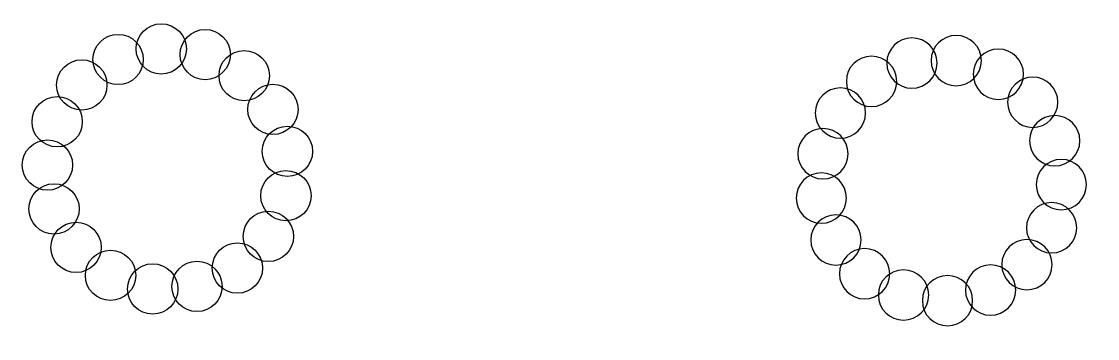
# Model space of a CAD drawing. Header units: millimetres. Extents: x 3155 to 6790, y 998 to 2069.
import ezdxf

# ---------------------------------------------------------------- set-up
doc = ezdxf.new("R2010")
doc.units = ezdxf.units.MM

# ---------------------------------------------------------------- blocks, each defined once
blk = doc.blocks.new('*U2')
blk.add_circle((0, 0), 85)
blk = doc.blocks.new('*U3')
at = {"color": 0, "linetype": 'ByBlock', "lineweight": -2, "transparency": 16777216}
for p, rotation in [((3481.3, 1940.7), 296.470588235294), ((3626.8, 1976.6), 275.2941176470587), ((3775.4, 1957.5), 254.1176470588234), ((3907.1, 1886), 232.9411764705881), ((3358.6, 1854.7), 317.6470588235292), ((4004.1, 1771.8), 211.7647058823528), ((3275.3, 1730.2), 338.8235294117645), ((4053.3, 1630.2), 190.5882352941176), ((4048, 1480.4), 169.4117647058823), ((3264.8, 1435.8), 21.17647058823533), ((3988.9, 1342.7), 148.235294117647), ((3339.2, 1305.6), 42.35294117647062), ((3884.1, 1235.6), 127.0588235294117), ((3455.5, 1211.1), 63.52941176470591), ((3747.7, 1173.6), 105.8823529411764), ((3598.1, 1165.1), 84.7058823529412)]:
    blk.add_blockref('*U2', p, dxfattribs=dict(at, rotation=rotation))
blk.add_blockref('*U2', (3242.5, 1583.9), dxfattribs=at)
blk = doc.blocks.new('*U4')
blk.add_circle((0, 0), 85)
blk = doc.blocks.new('*U6')
at = {"color": 0, "linetype": 'ByBlock', "lineweight": -2, "transparency": 16777216}
for p, rotation in [((3481.3, 1940.7), 296.470588235294), ((3626.8, 1976.6), 275.2941176470587), ((3775.4, 1957.5), 254.1176470588234), ((3907.1, 1886), 232.9411764705881), ((3358.6, 1854.7), 317.6470588235292), ((4004.1, 1771.8), 211.7647058823528), ((3275.3, 1730.2), 338.8235294117645), ((4053.3, 1630.2), 190.5882352941176), ((4048, 1480.4), 169.4117647058823), ((3264.8, 1435.8), 21.17647058823533), ((3988.9, 1342.7), 148.235294117647), ((3339.2, 1305.6), 42.35294117647062), ((3884.1, 1235.6), 127.0588235294117), ((3455.5, 1211.1), 63.52941176470591), ((3747.7, 1173.6), 105.8823529411764), ((3598.1, 1165.1), 84.7058823529412)]:
    blk.add_blockref('*U4', p, dxfattribs=dict(at, rotation=rotation))
blk.add_blockref('*U4', (3242.5, 1583.9), dxfattribs=at)

msp = doc.modelspace()

# ---------------------------------------------------------------- block references
msp.add_blockref('*U3', (0, 0))
at = {"xscale": -1, "rotation": 355.9045398246441}
msp.add_blockref('*U6', (9788.9, -293.5), dxfattribs=at)

doc.saveas('drawing.dxf')
